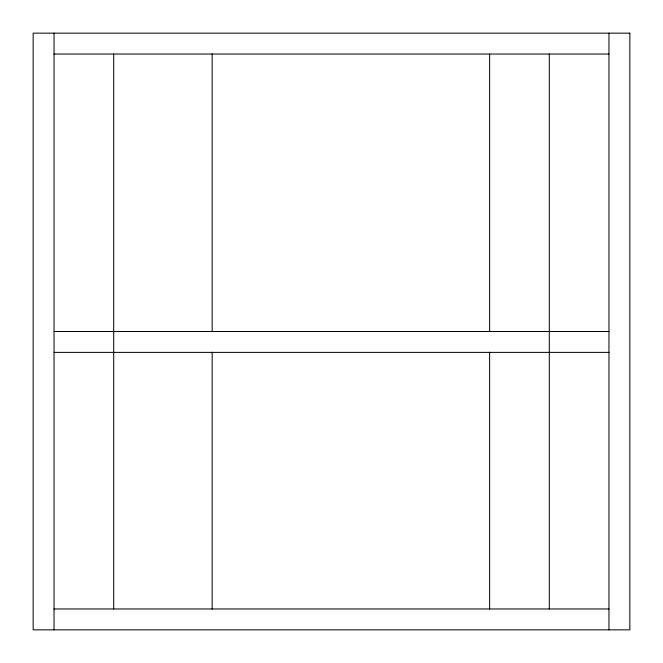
<?xml version="1.0" encoding="UTF-8"?>
<svg xmlns="http://www.w3.org/2000/svg" width="663" height="663" viewBox="0 0 663 663"><rect width="100%" height="100%" fill="white"/><g stroke="black" fill="none" stroke-linecap="round" stroke-linejoin="round"><path stroke-width="0.99" d="M54.035 54.035L608.965 54.035M54.035 331.5L608.965 331.5M54.035 352.385L608.965 352.385M54.035 608.965L608.965 608.965M608.965 33.15L608.965 629.85M549.295 54.035L549.295 608.965M489.625 54.035L489.625 331.5M489.625 352.21L489.625 608.965M212.16 53.869L212.16 331.5M212.16 352.219L212.16 609.131M113.704 54.035L113.704 608.965M54.035 33.15L54.035 629.85M629.85 33.15L33.15 33.15L33.15 629.85L629.85 629.85L629.85 33.15"/></g></svg>
